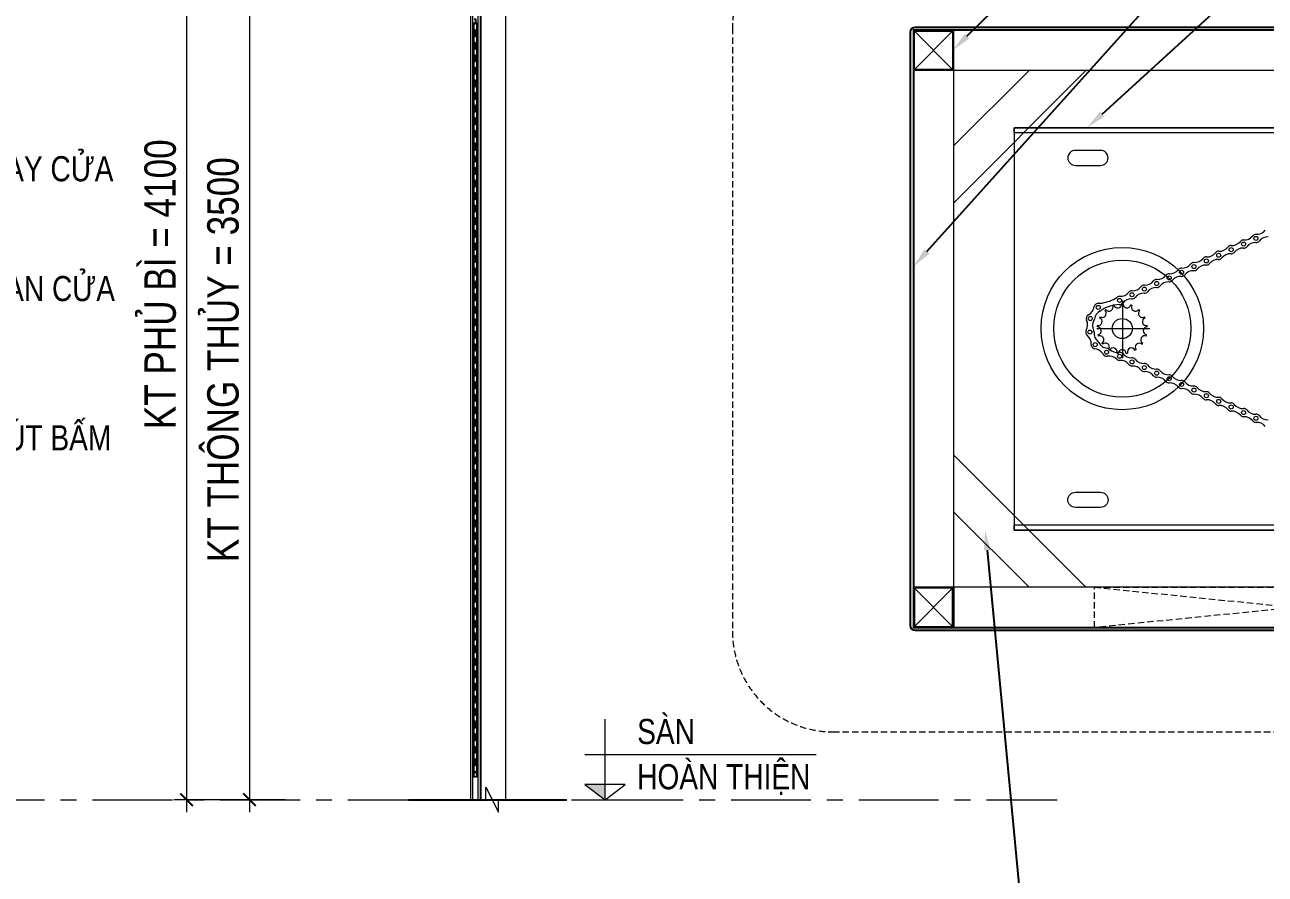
# Model space of a CAD drawing. Header units: millimetres. Extents: x -547695 to 905972, y -1055718 to 167349.
# Drawn here: x -522961 to -518026, y -1029149 to -1025770 of the extents above; entities that cross this region are included whole.
import ezdxf
from ezdxf import colors
from ezdxf.entities.mleader import LeaderData, LeaderLine
from ezdxf.enums import TextEntityAlignment as Align
from ezdxf.math import Vec2, Vec3
from ezdxf.xclip import XClip

# ---------------------------------------------------------------- set-up
doc = ezdxf.new("R2010")
doc.units = ezdxf.units.MM
doc.header["$XCLIPFRAME"] = 0
doc.linetypes.add('CENTER', pattern=[50.800000000000004, 31.75, -6.35, 6.35, -6.35])
doc.linetypes.add('HIDDEN', pattern=[9.524999999999999, 6.35, -3.175])
doc.layers.get('DEFPOINTS').update_dxf_attribs({"color": 1, "lineweight": 25})
for name, color, linetype, lineweight in [('A-DIMS', 8, 'Continuous', 9), ('A-DOOR', 142, 'Continuous', 9), ('A-EQPM', 127, 'Continuous', 9), ('A-FINE', 255, 'Continuous', 25), ('A-GRID', 250, 'CENTER', 15), ('A-HIDD', 45, 'HIDDEN', 9), ('A-LIFT', 3, 'Continuous', 9), ('A-LITE', 9, 'Continuous', 9), ('A-PATT', 252, 'Continuous', 9), ('A-SYMBOLS', 10, 'Continuous', 13)]:
    doc.layers.add(name, color=color, linetype=linetype, lineweight=lineweight)
doc.layers.add('View-Chi tiet cua$0$SD-ON_SIGN', color=2, linetype='Continuous')
doc.styles.add('VTK _ Arial_2.5 mm', font='arial.ttf', dxfattribs={"width": 0.8})
doc.styles.add('VTK_Arial', font='arial.ttf', dxfattribs={"width": 0.8})
doc.dimstyles.new('A-2.5-DIM50', dxfattribs={"dimscale": 50, "dimtxt": 2.5, "dimasz": 1, "dimexe": 1, "dimexo": 0, "dimgap": 0.5, "dimtad": 1, "dimdec": 0, "dimzin": 12, "dimdsep": 46, "dimtxsty": 'VTK_Arial', "dimblk": 'ARCHTICK', "dimcen": 0, "dimdle": 1, "dimclrd": 256, "dimclre": 256, "dimclrt": 7, "dimadec": 1, "dimazin": 3, "dimtfac": 1, "dimtdec": 0, "dimtmove": 0, "dimatfit": 2, "dimfxl": 20, "dimtolj": 1, "dimtzin": 0, "dimlwd": -1, "dimlwe": -1, "dimarcsym": 0})

# ---------------------------------------------------------------- blocks, each defined once
blk = doc.blocks.new('*U94')
for p, q in [((0, -4.5), (0, 3.5)), ((-2, 0), (21, 0)), ((-2, -4.5), (2, -4.5))]:
    blk.add_line(p, q)
blk.add_lwpolyline([(0, -4.5), (2, -3.000000000349246), (-2, -3.000000000349246)], close=True)
blk.add_solid([(-2, -3.000000000349246), (0, -3.000000000349246), (0, -4.5)])
at = {"color": 7, "style": 'VTK _ Arial_2.5 mm', "width": 0.8, "flags": 4}
blk.add_attdef('FINISHFLOORLEVEL', text='', height=2.5, dxfattribs=at).set_placement((3.2, 3.532401091405184), align=Align.TOP_LEFT)
blk.add_attdef('NAMEOFLEVEL', (3.2, -3.467598908594816), '', height=2.5, dxfattribs=at)
blk = doc.blocks.new('_ARCHTICK')
at = {"color": 0, "linetype": 'ByBlock', "const_width": 0.15}
blk.add_lwpolyline([(-0.5, -0.5), (0.5, 0.5)], dxfattribs=at)
blk = doc.blocks.new('*D611')
at = {"layer": 'A-DIMS', "ltscale": 5, "transparency": 16777216}
for p, q in [((-522067.0694463188, -1025302.423224817), (-522067.0694463188, -1028902.423224817)), ((-521924.8109210597, -1025352.423224817), (-522117.0694463188, -1025352.423224817)), ((-521924.8109210597, -1028852.423224817), (-522117.0694463188, -1028852.423224817))]:
    blk.add_line(p, q, dxfattribs=at)
at = {"layer": 'DEFPOINTS', "color": 0, "transparency": 16777216}
for p in [(-521924.8109210597, -1025352.423224817), (-522067.0694463188, -1028852.423224817), (-521924.8109210597, -1028852.423224817)]:
    blk.add_point(p, dxfattribs=at)
at = {"layer": 'A-DIMS', "transparency": 16777216, "xscale": 50, "yscale": 50, "zscale": 50}
for p, rotation in [((-522067.0694463188, -1025352.423224817), 90), ((-522067.0694463188, -1028852.423224817), 270)]:
    blk.add_blockref('_ARCHTICK', p, dxfattribs=dict(at, rotation=rotation))
at = {"layer": 'A-DIMS', "color": 7, "transparency": 16777216, "insert": (-522171.4521202615, -1027102.423224817), "char_height": 125, "attachment_point": 5, "rotation": 90, "style": 'VTK_Arial'}
blk.add_mtext('\\A1;KT THÔNG THỦY = 3500', dxfattribs=at)
blk = doc.blocks.new('*D612')
at = {"layer": 'A-DIMS', "ltscale": 5, "transparency": 16777216}
for p, q in [((-522317.069446319, -1024702.423224817), (-522317.069446319, -1028902.423224817)), ((-521924.8109210597, -1024752.423224817), (-522367.069446319, -1024752.423224817)), ((-521924.8109210597, -1028852.423224817), (-522367.069446319, -1028852.423224817))]:
    blk.add_line(p, q, dxfattribs=at)
at = {"layer": 'DEFPOINTS', "color": 0, "transparency": 16777216}
for p in [(-521924.8109210597, -1024752.423224817), (-522317.069446319, -1028852.423224817), (-521924.8109210597, -1028852.423224817)]:
    blk.add_point(p, dxfattribs=at)
at = {"layer": 'A-DIMS', "transparency": 16777216, "xscale": 50, "yscale": 50, "zscale": 50}
for p, rotation in [((-522317.069446319, -1024752.423224817), 90), ((-522317.069446319, -1028852.423224817), 270)]:
    blk.add_blockref('_ARCHTICK', p, dxfattribs=dict(at, rotation=rotation))
at = {"layer": 'A-DIMS', "color": 7, "transparency": 16777216, "insert": (-522421.4094872467, -1026802.423224817), "char_height": 125, "attachment_point": 5, "rotation": 90, "style": 'VTK_Arial'}
blk.add_mtext('\\A1;KT PHỦ BÌ = 4100', dxfattribs=at)
blk = doc.blocks.new('MTY')
for points in [[(626.1071932712512, -64799.93037380176, -0.0901959425349043), (626.1456150591766, -64800.14163172703), (626.1467598631934, -64804.13278988387, 0.3682778042644097), (626.1467598631934, -64806.34880060263), (626.1467598631862, -64808.47649392705, -0.1826067215185186), (625.7470428531451, -64809.53447348819, 0.0967180749457753), (624.8945393276517, -64810.99069720998, -0.1767578138416586), (624.5472340177221, -64811.40790259839), (623.1949742708894, -64811.40790259839, -0.2476408469749279), (621.807632971686, -64810.2717558969, -0.4603340490482592), (622.0400176441035, -64809.75480225496, 0.7322995290076074), (622.2032303215237, -64809.07401915909, 0.6382511604737909), (620.4058697645523, -64810.40997564558, 0.3266037505361958), (623.245804240687, -64812.70790259838), (625.7902184049453, -64812.70790259839, 0.3912937434360935), (626.089285533868, -64812.43154271961, -0.1989562368268772), (627.3414776476056, -64809.97656794147, 0.2195408062979236), (627.4467598631963, -64809.74834658538), (627.4467598631963, -64794.60790259839, -0.4615384615351348), (627.4467598631891, -64793.30790259838), (627.4467598631963, -64782.10790259839, -0.4615384615343976), (627.4467598631891, -64780.80790259839), (627.4467598631963, -64765.66745861139, 0.2195408252472806), (627.3414776476056, -64765.43923725531, -0.1989562368266279), (626.089285533868, -64762.98426247717, 0.3912937434562447), (625.7902184013947, -64762.70790259838), (620.438749493107, -64762.7079025984, -0.3888588300647586), (620.1398928924464, -64762.4340699873), (620.1387494931114, -64748.90912958212, -0.7269045655699303), (622.6777862553572, -64747.88052726294), (623.4840564310507, -64748.92011924211, 0.8940458063820435), (624.4698652679508, -64748.16548147608), (623.5814491147903, -64747.00498276186, 0.3573135430843929), (620.6763975903232, -64746.34596711876, -0.318289713590352), (620.3558588310698, -64746.29679431847), (619.4996104255843, -64744.69140564081, 0.3331182385107509), (619.1884637974799, -64744.5638147394), (618.5527947742885, -64744.91075900466, 0.4201998489327833), (618.4517280722648, -64745.23291686024), (619.2486600988632, -64746.86775877355, -0.2834878551126629), (619.2614829204977, -64747.27789937197, 0.1190392996939035), (618.8387494931085, -64748.3533820339), (618.8387494931085, -64761.90790259839, -0.4142135623705978), (618.0387494931128, -64762.70790259838), (614.7036365720633, -64762.70790259838, 0.3912937435333784), (614.4045694431406, -64762.98426247717, -0.1989562368266241), (613.152377329403, -64765.43923725531, 0.2195408062746759), (613.0470951138122, -64765.66745861139), (613.0470951138122, -64780.80790259839, -0.4615384615368549), (613.0470951138195, -64782.10790259839), (613.0470951138122, -64793.30790259838, -0.4615384615358723), (613.0470951138122, -64794.60790259839), (613.0470951138122, -64809.74834658538, 0.2195408064792867), (613.152377329403, -64809.97656794147, -0.1989421143207563), (614.4045540228108, -64812.43134770709, 0.3903656177748655), (614.7030850124938, -64812.7079025984), (616.4773930606461, -64812.70790259839, 0.1721191349645969), (616.6262017788322, -64812.63879157039), (617.3484587584098, -64811.94751137438, 0.1710242825684338), (617.3996197985398, -64811.82599606343), (617.3996197985398, -64811.20808604557, 0.9085134895553252), (616.3736986311269, -64811.07145945575, -0.4688037839594614), (615.6026192744321, -64811.22767529973, 0.0843325760842743), (614.4358028634742, -64809.2588258469, -0.1999394141563992), (614.3470951138079, -64809.04585734732), (614.3470951138079, -64806.34880060263, 0.3682778042997016), (614.3470951138152, -64804.13278988387), (614.3459503097984, -64800.92504760678, -0.1321170822224974), (614.4268839044089, -64800.62409899523), (617.9918214663485, -64794.64788705698, -0.2892865659750572), (619.2246459723829, -64794.03774318375, -0.243865862421419), (626.1071932712512, -64799.93037380176)], [(614.3470951138152, -64797.44494054156), (614.3470951138079, -64766.05714566928, -0.1960672346924947), (614.4326523016425, -64765.84734986454, 0.1425175843869532), (615.5508659361803, -64763.80790259838), (617.4686519738607, -64763.80790259838, -0.5547043714077591), (617.7224385017471, -64764.30544257113, 0.3237261923817368), (618.1677375665313, -64767.66840365043, 0.9168699549914936), (618.9469049609907, -64766.88962803159, -2.28298195393724), (621.5472852666353, -64766.88962803159, 0.9252666478086709), (622.332718265221, -64767.66179660425, 0.3233604123996139), (622.7725822649663, -64764.3207226294, -0.6022671132709227), (623.0229897612226, -64763.80790259838), (624.9433242914383, -64763.80790259838, 0.1425175843888096), (626.0615379259762, -64765.84734986456, -0.1960672390808189), (626.1470951138108, -64766.05714566928), (626.145950309794, -64796.76634657343, -0.7343859548376994), (625.5996887982255, -64796.93768036532, 0.120007348093079), (621.9957470951122, -64793.74098354227, -0.6411707481940159), (621.9980671335943, -64793.36887527551, 0.4550014810630027), (622.2647960472677, -64789.04401083509, 0.8421011264604586), (621.5461404626258, -64789.88670467928, -2.282981953927062), (618.9457601569738, -64789.88670467927, 0.8805951328801349), (618.1936007090117, -64789.07993384385, 0.3259780672970146), (617.7057421897844, -64792.43174153159, -0.3401763692265858), (617.554830936715, -64793.29387349792, 0.0204749055173679), (617.0129327452742, -64793.99716298408), (614.9043336570758, -64797.57119741746, -0.7295689973421414), (614.3470951138152, -64797.44494054156)]]:
    blk.add_lwpolyline(points, format="xyb")
blk = doc.blocks.new('A$C7db9ddd7')
at = {"layer": 'A-DOOR'}
blk.add_lwpolyline([(10.16960090177599, 4781.948578646407), (10.18734733294696, 1000.007547617541), (-10.15186870587058, 1000.007547617541), (-10.16961513704155, 4731.523598558037), (-40.11130088474602, 4781.948578646407), (-49.58747007802594, 4781.948578646407), (-20.04442528111394, 4731.523598558037), (-20.02667884994298, 1000.007547617541), (20.01773931353819, 1000.007547617541), (19.99999288236722, 4781.948578646407), (-20.04442528111394, 4781.948578646407), (-20.02667884994298, 1000.007547617541)], dxfattribs=at)
at = {"layer": 'A-EQPM', "linetype": 'Continuous', "xscale": -1}
for p in [(620.2471640332369, 68852.1695211234), (620.2471640299773, 68802.1695211234), (620.2471640295116, 68752.1695211234), (620.2471640295116, 68702.16952112329), (620.2471640295116, 68652.16952112317), (620.2471640309086, 68602.16952112317), (620.2471640303265, 68552.16952112317), (620.2471640303265, 68502.16952112305), (620.2471640318399, 68452.16952112305), (620.2471640316071, 68402.16952112305), (620.2471640312579, 68350.16952112305), (620.2471640278818, 68304.16952112282), (620.2471640274161, 68254.16952112282), (620.2471640274161, 68204.1695211227), (620.2471640274161, 68154.16952112259), (620.2471640288131, 68104.16952112259), (620.247164028231, 68054.16952112259), (620.247164028231, 68004.16952112247), (620.2471640297445, 67954.16952112247), (620.2471640295116, 67904.16952112247), (620.2471640291624, 67852.16952112247), (620.2471640285803, 67802.16952112247), (620.2471640285803, 67752.16952112236), (620.2471640299773, 67702.16952112236), (620.2471640293952, 67652.16952112236), (620.2471640293952, 67602.16952112224), (620.2471640309086, 67552.16952112224), (620.2471640302101, 67502.16952112224), (620.2471640302101, 67452.16952112212), (620.2471640317235, 67402.16952112212), (620.2471640311414, 67352.16952112212), (620.2471640311414, 67302.169521122), (620.2471640311414, 67252.16952112189), (620.2471640325384, 67202.16952112189), (620.2471640320728, 67152.16952112189), (620.2471640320728, 67102.16952112177), (620.2471640334697, 67052.16952112177), (620.2471640327713, 67002.16952112177), (620.2471640327713, 66952.16952112166), (620.2471640327713, 66902.16952112154), (620.2471640344011, 66852.16952112154), (620.2471640337026, 66802.16952112154), (620.2471640337026, 66752.16952112142), (620.2471640350996, 66702.16952112142), (620.2471640346339, 66652.16952112142), (620.2471640344011, 66602.16952112142), (620.2471640342847, 66552.16952112142), (620.2471640340518, 66502.16952112142), (620.247164033819, 66452.16952112131), (620.2471640335862, 66402.16952112131), (620.2471640333533, 66352.16952112131), (620.2471640331205, 66302.16952112131), (620.2471640328877, 66252.16952112131), (620.2471640326548, 66202.16952112131), (620.247164032422, 66152.16952112131), (620.2483088362496, 66102.17364780419), (620.2494536400773, 66052.17777448706), (620.2505984439049, 66002.18190116994), (620.252888051793, 65952.1901545357), (620.2540328556206, 65902.19428121857)]:
    blk.add_blockref('MTY', p, dxfattribs=at)
blk = doc.blocks.new('CC 4200 - MC')
at = {"layer": 'A-DOOR', "linetype": 'Continuous', "ltscale": 10}
for points in [[(-599.9999929188052, 700.0113230790594), (-5, 700.0113230791176), (-5, 695.0113230790594), (-599.9999929188052, 695.0113230790012)], [(-599.9999929188634, 305.0113230790594), (-5.000000000058208, 305.0113230791176), (-5.000000000058208, 300.0113230790594), (-599.9999929188634, 300.0113230790012)]]:
    blk.add_lwpolyline(points, close=True, dxfattribs=at)
blk.add_lwpolyline([(-599.9999929189216, 300.0113230790594), (0, 300.0113230790594), (1.164153218269348e-10, 700.0113230790594), (-599.9999929188052, 700.0113230790594), (-599.9999929189216, 300.0113230792922)], dxfattribs=at)
at = {"layer": 'A-DOOR'}
for points in [[(-513.9971111919731, 662.5113230791758, 1), (-513.9971111919731, 677.5113230791758), (-538.9971111919731, 677.5113230791758, 1), (-538.9971111919731, 662.5113230791758)], [(-513.9971111919731, 337.5113230792922, -1), (-513.9971111919731, 322.5113230792922), (-538.9971111919731, 322.5113230792922, -1), (-538.9971111919731, 337.5113230792922)]]:
    blk.add_lwpolyline(points, format="xyb", close=True, dxfattribs=at)
at = {"layer": 'A-EQPM', "linetype": 'Continuous'}
for p, q in [((-492.2022344195284, 528.3553123362362), (-492.2022344195284, 470.988226930087)), ((-465.0695671857102, 500.1441964037367), (-517.5493211199064, 500.1441964037367))]:
    blk.add_line(p, q, dxfattribs=at)
for centre, radius in [((-492.3140166332014, 500.329250084993), 80.70323046148405), ((-384.0313059110194, 578.7601556355366), 1.999999999999996), ((-371.6983754429966, 584.3666008171276), 1.999999999999996), ((-359.3654449750902, 589.9730459987768), 1.999999999999996), ((-492.3140166329686, 500.3292500832467), 68.16069610507111), ((-408.6971668470651, 567.5472652722965), 1.999999999999996), ((-396.3642363790423, 573.1537104539457), 1.999999999999996), ((-433.3630277828779, 556.3343749091146), 1.999999999999996), ((-421.0300973149715, 561.9408200907055), 1.999999999999996), ((-458.0288887189236, 545.1214845458744), 1.999999999999996), ((-445.6959582509007, 550.7279297274654), 1.999999999999996), ((-482.6947496591602, 533.9085941950325), 1.999999999999996), ((-470.3618191912537, 539.5150393766235), 1.999999999999996), ((-516.2172518060543, 521.3441526672104), 1.999999999999996), ((-495.027680127183, 528.3021490134415), 1.999999999999996), ((-524.1086878341157, 510.332402643864), 1.999999999999996), ((-492.3140166332014, 500.329250084993), 10), ((-524.5143466599984, 496.7910274599562), 1.999999999999996), ((-519.2499324830715, 484.3082655592007), 1.999999999999996), ((-507.9575641273987, 476.8238939728471), 1.999999999999996), ((-495.0276801260188, 472.7801950111752), 1.999999999999996), ((-482.6947496549692, 467.173749844078), 1.999999999999996), ((-470.3618191869464, 461.567304662487), 1.999999999999996), ((-458.0288887189236, 455.9608594808378), 1.999999999999996), ((-445.6959582509007, 450.3544142991886), 1.999999999999996), ((-433.3630277831107, 444.7479691175977), 1.999999999999996), ((-421.0300973150879, 439.1415239359485), 1.999999999999996), ((-408.6971668470651, 433.5350787542993), 1.999999999999996), ((-396.3642363790423, 427.9286335727083), 1.999999999999996), ((-384.0313059111359, 422.3221883910592), 1.999999999999996), ((-371.6983754432295, 416.7157432094682), 1.999999999999996), ((-359.3654449752066, 411.109298027819), 1.999999999999996)]:
    blk.add_circle(centre, radius, dxfattribs=at)
for centre, radius, start, end in [((-370.9734478893224, 599.1327726939344), 10.70644548910543, 266.3524640936643, 322.2097206344452), ((-359.3654397374485, 589.973045488412), 4.081650000003929, 89.3852324521072, 140.4479890408239), ((-358.6405174215324, 604.7392178754089), 10.70644548911052, 266.3524640936643, 322.2097206344452), ((-395.6393088249024, 587.9198823309853), 10.70644548910323, 266.3524640936643, 322.2097206344452), ((-384.0313006730285, 578.7601551254629), 4.081649999996008, 89.3852324521072, 140.4479890408239), ((-383.3063783571124, 593.5263275124598), 10.70644548910738, 266.3524640936643, 322.2097206344452), ((-372.4287452148274, 569.5979491521139), 10.70644548910668, 86.68256039253708, 142.5398169341527), ((-371.6983702052385, 584.3666003069375), 4.081650000005146, 89.3852324521072, 140.4479890408239), ((-371.698373447638, 584.3665988132707), 4.081649999998415, 268.4442919845879, 319.5070485793765), ((-360.0958147470374, 575.2043943337048), 10.70644548911053, 86.68256039253708, 142.5398169341527), ((-359.365442979848, 589.9730439949199), 4.08165000000628, 268.4442919845879, 319.5070485793765), ((-347.7628842792474, 580.8108395152376), 10.70644548911407, 86.68256039253708, 142.5398169341527), ((-420.3051697604824, 576.7069919680944), 10.70644548910776, 266.3524640936643, 322.2097206344452), ((-408.6971616086084, 567.547264762572), 4.081650000003918, 89.3852324521072, 140.4479890408239), ((-407.9722392926924, 582.3134371495689), 10.70644548911007, 266.3524640936643, 322.2097206344452), ((-397.0946061504073, 558.3850587890483), 10.70644548910701, 86.68256039253708, 142.5398169341527), ((-396.3642311408184, 573.1537099440466), 4.081649999995984, 89.3852324521072, 140.4479890408239), ((-396.3642343829852, 573.1537084502052), 4.081650000000492, 268.4442919845879, 319.5070485793765), ((-384.7616756826174, 563.9915039705811), 10.70644548910917, 86.68256039253708, 142.5398169341527), ((-384.031303915428, 578.7601536317379), 4.081650000005902, 268.4442919845879, 319.5070485793765), ((-444.9710306960624, 565.4941016052035), 10.70644548910563, 266.3524640936643, 322.2097206344452), ((-433.3630225441884, 556.3343743996811), 4.08164999999544, 89.3852324521072, 140.4479890408239), ((-432.6381002282724, 571.1005467866198), 10.70644548910738, 266.3524640936643, 322.2097206344452), ((-421.7604670859873, 547.1721684258664), 10.70644548911144, 86.68256039253708, 142.5398169341527), ((-421.0300920763984, 561.9408195811557), 4.081649999999406, 89.3852324521072, 140.4479890408239), ((-421.0300953185651, 561.9408180870814), 4.081649999998848, 268.4442919845879, 319.5070485793765), ((-409.4275366179645, 552.7786136075156), 10.70644548910734, 86.68256039253708, 142.5398169341527), ((-408.697164851008, 567.5472632686724), 4.081650000001968, 268.4442919845879, 319.5070485793765), ((-470.3618139475584, 539.5150388553157), 4.081650000004136, 89.3852324521072, 140.4479889387582), ((-469.6368916315259, 554.2812112423126), 10.70644548910543, 266.3524640936643, 322.2097206344452), ((-458.0288834797684, 545.1214840367902), 4.081650000003929, 89.3852324521072, 140.4479890408239), ((-457.3039611638524, 559.8876564237289), 10.70644548910892, 266.3524640936643, 322.2097206344452), ((-446.4263280215673, 535.9592780628009), 10.70644548910406, 86.68256039253708, 142.5398169341527), ((-445.6959530119784, 550.7279292182066), 4.081649999998257, 89.3852324521072, 140.4479890408239), ((-445.6959562541451, 550.7279277240159), 4.081650000002084, 268.4442919845879, 319.5070485793765), ((-434.0933975536609, 541.5657232443336), 10.70644548910963, 86.68256039253708, 142.5398169341527), ((-433.3630257863551, 556.3343729055487), 4.081650000001004, 268.4442919845879, 319.5070485793765), ((-517.6309862725902, 561.3157370166155), 35.98185470248215, 278.4976056955891, 303.3936438089164), ((-495.0308696033899, 528.3006965207751), 4.081650000020461, 114.4217199765742, 133.2394799860921), ((-495.0276744810399, 528.3021490106476), 4.081650000020584, 89.3852324521072, 114.4709881442627), ((-494.3027521651238, 543.0683213976445), 10.70644548910725, 266.3524640936643, 322.2097206438036), ((-482.6947440127842, 533.9085941925296), 4.081649999997885, 89.3852324521072, 140.4479890408239), ((-482.6947483748663, 533.908592220745), 4.081649999998895, 268.4442919845879, 319.5070485793765), ((-481.9698216968682, 548.6747665795265), 10.70644548910562, 266.3524640936643, 322.2097171589108), ((-471.0921896742657, 524.746387741121), 10.70644548911035, 86.68255657089207, 142.5398169341527), ((-470.3618171897251, 539.5150373608922), 4.081649999996239, 268.4442919245791, 319.5070485793765), ((-458.7592584891245, 530.3528328812681), 10.70644548910722, 86.68256039253708, 142.5398169341527), ((-458.0288867219351, 545.1214825424249), 4.081650000007821, 268.4442919845879, 319.5070485793765), ((-530.8437273344025, 523.4962020277744), 10.70644548910777, 296.6095950992546, 352.4668629840456), ((-516.217242827639, 521.3441540962667), 4.081650000001005, 82.17672098764622, 169.4340946190049), ((-517.6309862725902, 561.3157370170811), 35.9818547029464, 273.1374341304919, 278.4976056955891), ((-516.2172515909187, 521.3441491950653), 4.081649999937667, 299.3122784949677, 314.180417609332), ((-493.6611942367163, 488.3146400402766), 35.98185914033336, 121.2246648763566, 123.2173777111679), ((-493.6611942353193, 488.3146400381811), 35.98185914280417, 92.96116095558577, 121.2246648763566), ((-512.2644473174587, 515.3951159930439), 3.99999999999972, 269.2899536792156, 48.35261073814871), ((-492.3140166345984, 500.32925008249), 25.00000000142118, 130.9418373562915, 133.7640450041002), ((-505.4748207079247, 521.5846784764435), 3.999999999999632, 216.3532716209861, 26.10292266065343), ((-492.3140166357625, 500.3292500827811), 25.00000000041062, 109.7653667637019, 112.5875744122504), ((-505.4748207086232, 521.5846784760361), 4.000000000850971, 26.10292266065343, 27.17614014481756), ((-496.907754580956, 524.9035775754019), 4.000000000063433, 195.1768010216943, 198.9711226533255), ((-496.907754580956, 524.9035775754019), 4.000000000000753, 198.9711226533255, 358.7179330816976), ((-495.0308739647735, 528.3006945492816), 4.081649999995903, 263.1176638545031, 319.9977912145803), ((-492.3140166355297, 500.3292500834796), 24.9999999998161, 89.81370871674521, 91.41110381726843), ((-496.907754580956, 524.9035775754019), 4.000000000001823, 358.7179330816976, 5.999669563775091), ((-492.3140166355297, 500.329250085575), 24.99999999773497, 88.58889618273159, 89.81370871674521), ((-483.4251201418228, 519.13994255953), 10.70644548910821, 86.68256039253708, 142.3695210195041), ((-487.7202786901034, 524.9035775754019), 3.999999999999816, 174.0003304362249, 344.8231989783057), ((-492.314016636461, 500.3292500809184), 25.00000000251789, 67.41242558774961, 70.23463323629814), ((-479.1532125629019, 521.5846784762689), 3.999999999999106, 152.8238598551825, 323.6467283883397), ((-472.3635859530186, 515.3951159926364), 3.999999999999729, 131.6473892618513, 302.4702577935722), ((-492.3140166334342, 500.3292500848765), 24.99999999758504, 46.23595499589983, 49.05816264370847), ((-524.1086807481479, 510.3324030815857), 4.081650000000454, 118.3713377279961, 203.3450123539384), ((-537.4479224265087, 503.958237193292), 10.70644548910482, 330.5205177282186, 26.37778072322265), ((-511.174925143132, 503.1711755504948), 10.70644548910594, 150.1904278816409, 206.0476772288899), ((-524.108687276952, 510.3324014503742), 4.081649999958596, 333.2231962310343, 350.3750348820937), ((-509.478716165293, 508.185216881102), 10.70644548910484, 116.2795101381152, 172.1367542861404), ((-516.3596577148419, 507.1708248351351), 4.000000000000274, 258.7062127903759, 69.52908132460784), ((-492.314016634482, 500.3292500828975), 25.00000000112325, 152.1183079426229, 154.9405155821979), ((-512.2644473174587, 515.3951159930439), 4.000000000000289, 237.5297422064278, 269.2899536792156), ((-468.2683755556354, 507.1708248349023), 4.000000000000197, 110.4709186753922, 281.2937872096241), ((-492.3140166345984, 500.3292500834796), 24.99999999949553, 25.05948441780206, 27.8816920573771), ((-524.5143401306123, 496.7910268277046), 4.081649999999097, 152.2822557753863, 227.9277502401359), ((-533.9928361589555, 485.4453901171801), 10.7064454891086, 355.1032543835261, 50.96051859726558), ((-524.5143466601148, 496.791027459898), 4.081650000012189, 357.8059341081827, 24.28595271387089), ((-509.7737625741865, 495.6594179280801), 10.70644548911159, 174.7731657604587, 230.6304141822807), ((-492.3140166338999, 500.3292500831303), 25.00000000151081, 173.2947785284327, 176.116986177989), ((-517.2073710357072, 498.0225410968415), 3.99999999999993, 279.8826833025757, 90.7055520134963), ((-492.314016634482, 500.3292500822572), 24.99999999953955, 194.4712491182966, 197.2934567606624), ((-467.4206622275524, 498.0225410965504), 4.000000000000167, 89.2944480865477, 260.1173166162811), ((-492.3140166338999, 500.3292500828975), 24.99999999892017, 342.7065432393376, 345.5287508817033), ((-492.3140166329686, 500.3292500832467), 24.99999999806419, 3.883013822010966, 6.705221471567261), ((-519.2499260515906, 484.3082635004539), 4.081650000000788, 176.8649936557043, 261.5252317467549), ((-519.2499336397741, 484.3082665308611), 4.08164999999782, 31.40341560011779, 48.86869055714327), ((-514.6930989179527, 489.1857911879197), 4.000000000000078, 53.50372163365083, 111.8820224962157), ((-506.3456477809232, 491.522472363722), 10.70644548911594, 208.3706472572299, 236.1199769473186), ((-514.6930989180692, 489.1857911879779), 4.000000000032016, 301.0591539697459, 306.4962783663492), ((-492.3140166348312, 500.3292500815005), 24.99999999886772, 215.6477197135741, 216.869897643176), ((-514.6930989179527, 489.1857911879197), 4.000000000000209, 306.4962783663492, 53.50372163365083), ((-492.3140166345984, 500.3292500816751), 24.99999999922223, 216.869897643176, 218.4699273478541), ((-506.3456477809232, 491.522472363722), 10.70644548910772, 236.1199769473186, 264.2279150882979), ((-509.1564077250659, 481.8540271517122), 4.00000000000016, 334.3237660497384, 133.058493089565), ((-475.471625543898, 481.8540271524107), 4.000000000000496, 46.94150691043504, 217.7643754443068), ((-469.9349343511276, 489.1857911887346), 3.999999999999551, 68.11797750378432, 238.9408460302541), ((-492.3140166341327, 500.32925008249), 24.99999999903165, 321.5300726448488, 324.3522802864259), ((-520.8668331964873, 469.6129931521136), 10.70644548911306, 36.97981855826881, 84.55800009983354), ((-520.8668331964873, 469.6129931520554), 10.70644548926641, 28.70075263692259, 36.97981855826881), ((-507.9575584983686, 476.8238934367546), 4.081650000000383, 210.4624754638119, 277.6943281199924), ((-507.9575631502084, 476.8238947437494), 4.08164999999703, 47.57251199625394, 82.46617233018124), ((-505.4182696389034, 462.259643664991), 10.70644548911133, 44.86984387743731, 100.7270964862382), ((-509.1564077250659, 481.8540271517122), 3.99999999999124, 322.2356245556932, 334.3237660497384), ((-492.314016635064, 500.3292500813841), 24.99999999859273, 236.8241902912163, 239.6463979327243), ((-497.5726812446956, 487.3462322755367), 10.70644548910941, 224.5397436331016, 280.3970045110547), ((-501.3450582888909, 477.0174443474389), 4.00000000000607, 145.2606350781753, 154.2349636779599), ((-501.3450582890073, 477.0174443474389), 4.000000000000649, 354.6120051850757, 145.2606350781753), ((-495.0276750359917, 472.7801949675195), 4.081649999999041, 226.6315716419727, 270.6147675545625), ((-501.3450582890073, 477.0174443474389), 4.00000000000396, 343.4120951526349, 354.6120051850757), ((-492.3140166352969, 500.3292500811513), 24.99999999838092, 258.0006608778352, 260.8228685230952), ((-492.314016635064, 475.3292500827229), 3.999999999999532, 159.2248842707216, 175.411434259939), ((-492.314016635064, 475.3292500827229), 3.999999999999849, 4.58856574006104, 159.2248842707216), ((-495.0276783610461, 472.7801958943601), 4.081649999996142, 40.49295142062344, 98.63526865381932), ((-483.4251196604455, 481.9424003739841), 10.70644548910801, 217.4601830658473, 273.3174396074629), ((-492.314016635064, 500.3292500830139), 25.00000000025041, 279.1771314769048, 281.9993391221648), ((-483.2829749810044, 477.0174443474389), 4.000000000000061, 25.76503632204017, 196.5879048473651), ((-482.6947478933726, 467.1737507127691), 4.081649999998729, 40.49295142062344, 91.55570801541201), ((-492.3140166352969, 500.3292500831885), 25.0000000003613, 300.3536020672757, 303.1758097115751), ((-471.0921891927719, 476.3359551923932), 10.70644548910642, 217.4601830658473, 273.3174396074629), ((-494.3027527199592, 458.0140225805226), 10.70644548910728, 37.79027936555481, 93.64753590633575), ((-482.6947445680853, 467.1737497860449), 4.081649999998184, 219.5520109591761, 270.6147675545625), ((-481.9698222521693, 452.407577399048), 10.70644548910835, 37.79027936555481, 93.64753590633575), ((-470.3618141002953, 461.5673046045704), 4.081650000001748, 219.5520109591761, 270.6147675545625), ((-470.361817425699, 461.5673055311781), 4.081650000002091, 40.49295142062344, 91.55570801541201), ((-469.6368917843793, 446.8011322175735), 10.70644548911281, 37.79027936555481, 93.64753590633575), ((-458.7592587252147, 470.7295100108022), 10.70644548910826, 217.4601830658473, 273.3174396074629), ((-458.0288869580254, 455.9608603495872), 4.081650000003796, 40.49295142062344, 91.55570801541201), ((-446.4263282574248, 465.1230648292112), 10.70644548910826, 217.4601830658473, 273.3174396074629), ((-458.0288836325053, 455.9608594230376), 4.081650000000948, 219.5520109591761, 270.6147675545625), ((-457.3039613165893, 441.1946870360989), 10.70644548910898, 37.79027936555481, 93.64753590633575), ((-445.6959531647153, 450.3544142416213), 4.081650000005673, 219.5520109591761, 270.6147675545625), ((-445.6959564902354, 450.3544151680544), 4.081649999994765, 40.49295142062344, 91.55570801541201), ((-444.9710308487993, 435.5882418546244), 10.70644548911285, 37.79027936555481, 93.64753590633575), ((-434.0933977896348, 459.5166196476785), 10.70644548910985, 217.4601830658473, 273.3174396074629), ((-433.3630260224454, 444.7479699865216), 4.081650000000371, 40.49295142062344, 91.55570801541201), ((-421.7604673218448, 453.9101744661457), 10.70644548910652, 217.4601830658473, 273.3174396074629), ((-433.3630226969253, 444.7479690601467), 4.081649999997099, 219.5520109591761, 270.6147675545625), ((-432.6381003810093, 429.9817966731498), 10.70644548910789, 37.79027936555481, 93.64753590633575), ((-421.0300922291353, 439.141523878614), 4.081649999999576, 219.5520109591761, 270.6147675545625), ((-421.0300955546554, 439.1415248049889), 4.081650000005468, 40.49295142062344, 91.55570801541201), ((-420.3051699132193, 424.3753514916752), 10.70644548910898, 37.79027936555481, 93.64753590633575), ((-409.4275368540548, 448.3037292845547), 10.70644548910826, 217.4601830658473, 273.3174396074629), ((-408.6971650868654, 433.5350796233397), 4.081649999997039, 40.49295142062344, 91.55570801541201), ((-397.0946063862648, 442.6972841029637), 10.70644548910677, 217.4601830658473, 273.3174396074629), ((-396.3642346190754, 427.9286344418069), 4.081650000000371, 40.49295142062344, 91.55570801541201), ((-408.6971617614618, 433.5350786971976), 4.081649999998262, 219.5520109591761, 270.6147675545625), ((-407.9722394455457, 418.7689063102007), 10.70644548911008, 37.79027936555481, 93.64753590633575), ((-396.3642312936718, 427.928633515723), 4.081650000004148, 219.5520109591761, 270.6147675545625), ((-395.6393089777557, 413.1624611287261), 10.70644548910835, 37.79027936555481, 93.64753590633575), ((-384.7616759184748, 437.090838921431), 10.70644548910527, 217.4601830658473, 273.3174396074629), ((-384.0313008259982, 422.3221883343067), 4.081650000002186, 219.5520109591761, 270.6147675545625), ((-384.0313041512854, 422.322189260216), 4.081650000000371, 40.49295142062344, 91.55570801541201), ((-372.4287454508012, 431.48439373984), 10.70644548910847, 217.4601830658473, 273.3174396074629), ((-371.6983736834954, 416.7157440786832), 4.08164999999647, 40.49295142062344, 91.55570801541201), ((-383.3063785100821, 407.5560159473098), 10.70644548910785, 37.79027936555481, 93.64753590633575), ((-371.6983703582082, 416.7157431528321), 4.081649999995137, 219.5520109591761, 270.6147675545625), ((-370.9734480422921, 401.9495707658352), 10.70644548910895, 37.79027936555481, 93.64753590633575), ((-360.0958149828948, 425.877948558249), 10.70644548910826, 217.4601830658473, 273.3174396074629), ((-359.3654398904182, 411.1092979713576), 4.081649999998262, 219.5520109591761, 270.6147675545625), ((-359.3654432157055, 411.109298897034), 4.08165000000097, 40.49295142062344, 91.55570801541201), ((-347.7628845153376, 420.2715033766581), 10.70644548910185, 217.4601830658473, 273.3174396074629), ((-358.6405175745022, 396.3431255843607), 10.70644548911008, 37.79027936555481, 93.64753590633575)]:
    blk.add_arc(centre, radius, start, end, dxfattribs=at)
at = {"layer": 'A-FINE'}
blk.add_lwpolyline([(-9.931663774710614, 797.0170425040415), (-700, 797.0070735337795), (-700, 203.0099117402569), (-63.0000114570139, 202.9999525759486), (-63.0000114570139, 243.0177084153984), (-60.0000114570139, 243.0177084153984), (-60.0000114570139, 203, -0.4142181924449849), (-63.00005888112355, 200.0000000003492), (-698.0000479085138, 200.0098799728439, -0.4142135623730951), (-703, 205.0098799724947), (-703, 795.0071025518118, -0.4142135623730951), (-698.0000479085138, 800.0071025514626), (-9.931707109964918, 800.0038213327061)], format="xyb", close=True, dxfattribs=at)
at = {"layer": 'A-HIDD'}
for points in [[(-520.0003619304043, 243.0104334102361), (-120.0000114570139, 203.0158859228832)], [(-120.0000114570139, 243.0105002126656), (-520.0000114570139, 203.0150222392986)]]:
    blk.add_lwpolyline(points, dxfattribs=at)
blk.add_lwpolyline([(-520.0000114570139, 243.0105002126656), (-120.0000114570139, 243.0105002126656), (-120.0000114570139, 203.0150222392986), (-520.0000114570139, 203.0150222392986)], close=True, dxfattribs=at)
at = {"layer": 'A-LIFT'}
for points in [[(-700.0170526582515, 797.000528477889), (-660.0170526582515, 797.000528477889), (-660.0170526582515, 757.000528477889), (-700.0170526582515, 757.000528477889)], [(-699.0170526582515, 796.000528477889), (-661.0170526582515, 796.000528477889), (-661.0170526582515, 758.000528477889), (-699.0170526582515, 758.000528477889)], [(-700.0170526582515, 203.0164540464175), (-660.0170526582515, 203.0164540464175), (-660.0170526582515, 243.0164540464175), (-700.0170526582515, 243.0164540464175)], [(-699.0170526582515, 204.0164540464175), (-661.0170526582515, 204.0164540464175), (-661.0170526582515, 242.0164540464175), (-699.0170526582515, 242.0164540464175)]]:
    blk.add_lwpolyline(points, close=True, dxfattribs=at)
at = {"layer": 'A-LITE', "ltscale": 5}
for points in [[(-660.0170526582515, 682.0088606218924), (-585.0000114570139, 757.0088606218924)], [(-660.0000114570139, 625.4637802716461), (-528.4189627981395, 757.014938400418)], [(-660.0000114570139, 374.5615343966638), (-528.4189627981395, 243.0103762678918)], [(-660.0170526582515, 318.0164540464175), (-585.0000114570139, 243.0164540464175)]]:
    blk.add_lwpolyline(points, dxfattribs=at)
at = {"layer": 'A-PATT', "ltscale": 0.1}
for p, q in [((-699.0170526582515, 758.000528477889), (-661.0170526582515, 796.000528477889)), ((-661.0170526582515, 758.000528477889), (-699.0170526582515, 796.000528477889)), ((-699.0170526582515, 242.0164540464175), (-661.0170526582515, 204.0164540464175)), ((-661.0170526582515, 242.0164540464175), (-699.0170526582515, 204.0164540464175))]:
    blk.add_line(p, q, dxfattribs=at)
at = {"layer": 'A-PATT'}
for points in [[(-660.0000114570139, 757.0088606218924), (-660.0000114570139, 797.0088606218924), (-40.02183439239161, 797.0147068607039), (-40.02183439239161, 757.0147068607039)], [(-660.0000114570139, 757.0088606218924), (-700.0000006235205, 757.0088606218924), (-700.0000006235205, 243.0164540464175), (-660.0000114570139, 243.0164540464175)], [(-660.0000114570139, 243.0081219024141), (-660.0000114570139, 203.0081219024141), (-103.0000114570139, 203.0177084153984), (-103.0000114570139, 243.0177084153984)]]:
    blk.add_lwpolyline(points, close=True, dxfattribs=at)
blk = doc.blocks.new('123232323')
at = {"layer": 'A-HIDD'}
blk.add_lwpolyline([(-1079.977686491271, -46.51363058655988), (-217.7566723538912, -46.51363058655988, 0.414213562373095), (-117.7566723538912, 53.48636941344012), (-117.7566723538912, 653.4863694134401, 0.414213562373095), (-217.7566723538912, 753.4863694134401), (-1079.977686491271, 753.4863694134401, 0.414213562373095), (-1179.977686491271, 653.4863694134401), (-1179.977686491271, 53.48636941344012, 0.414213562373095)], format="xyb", close=True, dxfattribs=at)
at = {"layer": 'A-FINE'}
ref = blk.add_blockref('CC 4200 - MC', (-299.9776866176107, -145.7828735134099), dxfattribs=at)
XClip(ref).set_block_clipping_path([(-764.6617757507595, 99.26924292686084), (63.57761646467179, 836.459357379648)])
at = {"layer": 'A-SYMBOLS'}
ml = blk.add_multileader_mtext('Standard', dxfattribs=at)
ml.set_content('{\\C256;}THÉP HỘP 40X40X1.2MM MẠ KẼM,\\PSƠN CHỐNG RỈ MỐI HÀN', color=7, style='VTK_Arial')
ml.set_leader_properties()
ml.build(insert=Vec2(0, 0))
ml.multileader.update_dxf_attribs({"text_top_attachment_type": 0, "text_bottom_attachment_type": 0, "arrow_head_size": 20, "scale": 10})
ctx = ml.context
ctx.base_point, ctx.scale, ctx.char_height, ctx.arrow_head_size, ctx.landing_gap_size, ctx.plane_origin = Vec3(-33.56324808396101, 1047.476449250767), 10, 25, 20, 20, Vec3(-1837.098905276362, 323.0239752231864)
notes = []
notes.append((ctx, [(0, (1, 1, 0), (-538.2337533696264, 1047.476449250767), (1, 0), 504.6705052856653, [(0, [(-960.9947392758622, 631.2176549644792)], 256, [])])]))
ctx.mtext.insert, ctx.mtext.flow_direction = Vec3(-13.56324808396101, 1060.189614325802), 5
ml = blk.add_multileader_mtext('Standard', dxfattribs=at)
ml.set_content('{\\C256;TẤM THÉP DÀY 1.0MM}', color=7, style='VTK_Arial')
ml.set_leader_properties()
ml.build(insert=Vec2(0, 0))
ml.multileader.update_dxf_attribs({"text_top_attachment_type": 0, "text_bottom_attachment_type": 0, "arrow_head_size": 20, "scale": 10})
ctx = ml.context
ctx.base_point, ctx.scale, ctx.char_height, ctx.arrow_head_size, ctx.landing_gap_size, ctx.plane_origin = Vec3(-33.56324808396101, 929.7882711750572), 10, 25, 20, 20, Vec3(-1837.098905276362, 158.6663472208893)
notes.append((ctx, [(0, (1, 1, 0), (-538.2337533696264, 929.7882711750572), (1, 0), 504.6705052856653, [(0, [(-999.9966574156715, 416.2376316195296)], 256, [])])]))
ctx.mtext.insert, ctx.mtext.flow_direction = Vec3(-13.56324808396101, 942.5014362500913), 5
ml = blk.add_multileader_mtext('Standard', dxfattribs=at)
ml.set_content('MẶT BÍCH THÉP CHỐNG RỈ', color=7, style='VTK_Arial')
ml.set_leader_properties()
ml.build(insert=Vec2(0, 0))
ml.multileader.update_dxf_attribs({"text_top_attachment_type": 0, "text_bottom_attachment_type": 0, "arrow_head_size": 20, "scale": 10})
ctx = ml.context
ctx.base_point, ctx.scale, ctx.char_height, ctx.arrow_head_size, ctx.landing_gap_size, ctx.plane_origin = Vec3(-33.56324808396101, 818.187412654981), 10, 25, 20, 20, Vec3(-1837.098905276362, 47.06548870084225)
notes.append((ctx, [(0, (1, 1, 0), (-538.2337533696264, 818.187412654981), (1, 0), 504.6705052856653, [(0, [(-827.1963062309078, 554.2263792247977)], 256, [])])]))
ctx.mtext.insert, ctx.mtext.flow_direction = Vec3(-13.56324808396101, 833.4585586304244), 5
ml = blk.add_multileader_mtext('Standard', dxfattribs=at)
ml.set_content('THÉP TĂNG CỨNG 40X40X1.2MM\\PSƠN CHỐNG RỈ', color=7, style='VTK_Arial')
ml.set_leader_properties()
ml.build(insert=Vec2(0, 0))
ml.multileader.update_dxf_attribs({"text_top_attachment_type": 0, "text_bottom_attachment_type": 0, "arrow_head_size": 20, "scale": 10})
ctx = ml.context
ctx.base_point, ctx.scale, ctx.char_height, ctx.arrow_head_size, ctx.landing_gap_size, ctx.plane_origin = Vec3(-28.07743273104438, -201.644101354701), 10, 25, 20, 20, Vec3(-1486.050486802298, -907.242035636853)
notes.append((ctx, [(0, (1, 1, 0), (-894.9974670669762, -201.644101354701), (1, 0), 866.9200343359319, [(0, [(-928.596617583069, 154.2284495655913)], 256, [])])]))
ctx.mtext.insert, ctx.mtext.flow_direction = Vec3(-8.077432731044382, -188.9309362796669), 5
for ctx, leaders in notes:
    for number, flags, end, landing, length, lines in leaders:
        leader = LeaderData()
        leader.index, (leader.has_last_leader_line, leader.has_dogleg_vector, leader.attachment_direction) = number, flags
        leader.last_leader_point, leader.dogleg_vector, leader.dogleg_length = Vec3(end), Vec3(landing), length
        for number, points, colour, breaks in lines:
            line = LeaderLine()
            line.index, line.vertices, line.color, line.breaks = number, Vec3.list(points), colors.encode_raw_color(colour), breaks
            leader.lines.append(line)
        ctx.leaders.append(leader)

msp = doc.modelspace()

# ---------------------------------------------------------------- linework, layer by layer
at = {"layer": 'A-GRID', "ltscale": 10}
msp.add_lwpolyline([(-528279.1429487341, -1028852.421614), (-518853.3675988077, -1028852.421614)], dxfattribs=at)
at = {"layer": 'A-LITE', "ltscale": 5}
msp.add_lwpolyline([(-521148.005860433, -1025352.425471977), (-521048.005860433, -1025352.425471977), (-521048.0386711119, -1028852.42386104), (-521148.0386711119, -1028852.42386104)], close=True, dxfattribs=at)
at = {"layer": 'A-PATT', "linetype": 'Continuous', "lineweight": 25}
msp.add_line((-521148.005860433, -1025353.625472263), (-521148.005860433, -1028852.423861161), dxfattribs=at)
at = {"layer": 'A-PATT', "ltscale": 5}
msp.add_lwpolyline([(-521276.6966097907, -1028852.422955838), (-521126.6857576761, -1028852.418929962), (-521126.6870996349, -1028802.415312591), (-521076.6807983457, -1028902.421205374), (-521076.6821403045, -1028852.417588003), (-520926.6712881899, -1028852.413562127)], dxfattribs=at)
at = {"layer": 'View-Chi tiet cua$0$SD-ON_SIGN'}
msp.add_lwpolyline([(-521434.4688509083, -1028852.421614), (-520803.9940324402, -1028852.421614)], dxfattribs=at)

# ---------------------------------------------------------------- block references
at = {"layer": 'A-DIMS', "ltscale": 5}
msp.add_blockref('A$C7db9ddd7', (-521168.017634172, -1029852.429662744), dxfattribs=at)
at = {"layer": 'A-FINE', "ltscale": 0.3, "xscale": 4, "yscale": 4, "zscale": 4}
msp.add_blockref('123232323', (-515425.4319845294, -1028396.679307124), dxfattribs=at)
at = {"layer": 'A-SYMBOLS', "xscale": 40, "yscale": 40, "zscale": 40}
msp.add_blockref('*U94', (-520652.3939408457, -1028672.421614), dxfattribs=at).add_auto_attribs({'FINISHFLOORLEVEL': 'SÀN', 'NAMEOFLEVEL': 'HOÀN THIỆN'})

# ---------------------------------------------------------------- dimensions: what is measured, and where the dimension line sits
at = {"layer": 'A-DIMS', "ltscale": 5}
for base, p1, text, override, picture, middle in [((-522317.069446319, -1028852.423224817), (-521924.8109210597, -1024752.423224817), 'KT PHỦ BÌ = <>', {"dimpost": '\\X'}, '*D612', (-522421.4094872467, -1026802.423224817)), ((-522067.0694463188, -1028852.423224817), (-521924.8109210597, -1025352.423224817), 'KT THÔNG THỦY = <>', {"dimpost": '\\X', "dimtmove": 1}, '*D611', (-522171.4521202615, -1027102.423224817))]:
    dim = msp.add_linear_dim(base=base, p1=p1, p2=(-521924.8109210597, -1028852.423224817), angle=90, text=text, dimstyle='A-2.5-DIM50', override=override, dxfattribs=at)
    dim.commit()
    dim.dimension.update_dxf_attribs({"geometry": picture, "text_midpoint": middle})

# ---------------------------------------------------------------- leaders
at = {"layer": 'A-SYMBOLS'}
ml = msp.add_multileader_mtext('Standard', dxfattribs=at)
ml.set_content('RAY CỬA', color=7, style='VTK_Arial')
ml.set_leader_properties()
ml.build(insert=Vec2(0, 0))
ml.multileader.update_dxf_attribs({"text_top_attachment_type": 0, "text_bottom_attachment_type": 0, "arrow_head_size": 80, "scale": 40})
ctx = ml.context
ctx.base_point, ctx.scale, ctx.char_height, ctx.arrow_head_size, ctx.landing_gap_size, ctx.plane_origin = Vec3(-523199.4166026086, -1026343.744923195), 40, 100, 80, 80, Vec3(-525181.7184918574, -1026186.387719939)
notes = []
notes.append((ctx, [(0, (1, 1, 0), (-523271.9553175205, -1026343.744923195), (1, 0), 72.53871491196331, [(0, [(-523538.6845620323, -1026343.744923195)], 256, [])])]))
ctx.mtext.insert, ctx.mtext.width, ctx.mtext.flow_direction = Vec3(-523119.4166026086, -1026292.892262895), 760.1634432834107, 5
ml = msp.add_multileader_mtext('Standard', dxfattribs=at)
ml.set_content('NAN CỬA', color=7, style='VTK_Arial')
ml.set_leader_properties()
ml.build(insert=Vec2(0, 0))
ml.multileader.update_dxf_attribs({"text_top_attachment_type": 0, "text_bottom_attachment_type": 0, "arrow_head_size": 80, "scale": 40})
ctx = ml.context
ctx.base_point, ctx.scale, ctx.char_height, ctx.arrow_head_size, ctx.landing_gap_size, ctx.plane_origin = Vec3(-523199.4166026086, -1026820.332260443), 40, 100, 80, 80, Vec3(-525181.7184918574, -1026662.975057187)
notes.append((ctx, [(0, (1, 1, 0), (-523271.9553175205, -1026820.332260443), (1, 0), 72.53871491196331, [(0, [(-525062.8614762456, -1026820.332260443)], 256, [])])]))
ctx.mtext.insert, ctx.mtext.width, ctx.mtext.flow_direction = Vec3(-523119.4166026086, -1026769.479600143), 760.1634432834107, 5
ml = msp.add_multileader_mtext('Standard', dxfattribs=at)
ml.set_content('NÚT BẤM', color=7, style='VTK_Arial')
ml.set_leader_properties()
ml.build(insert=Vec2(0, 0))
ml.multileader.update_dxf_attribs({"text_top_attachment_type": 0, "text_bottom_attachment_type": 0, "arrow_head_size": 80, "scale": 40})
ctx = ml.context
ctx.base_point, ctx.scale, ctx.char_height, ctx.arrow_head_size, ctx.landing_gap_size, ctx.plane_origin = Vec3(-523199.4166026086, -1027413.778921292), 40, 100, 80, 80, Vec3(-525181.7184918574, -1027256.421718035)
notes.append((ctx, [(0, (1, 1, 0), (-523271.9553175205, -1027413.778921292), (1, 0), 72.53871491196331, [(0, [(-523428.6845620323, -1027595.825107157)], 256, [])])]))
ctx.mtext.insert, ctx.mtext.width, ctx.mtext.flow_direction = Vec3(-523119.4166026086, -1027362.926260992), 760.1634432834107, 5
ml = msp.add_multileader_mtext('Standard', dxfattribs=at)
ml.set_content('VÁCH THẠCH CAO CHỐNG CHÁY', color=7, style='VTK_Arial')
ml.set_leader_properties()
ml.build(insert=Vec2(0, 0))
ml.multileader.update_dxf_attribs({"text_top_attachment_type": 0, "text_bottom_attachment_type": 0, "arrow_head_size": 100, "scale": 50})
ctx = ml.context
ctx.base_point, ctx.scale, ctx.char_height, ctx.arrow_head_size, ctx.landing_gap_size, ctx.plane_origin = Vec3(-533112.0415305949, -1028072.253575064), 50, 100, 100, 100, Vec3(-535455.5906906056, -1027363.209460434)
notes.append((ctx, [(0, (1, 1, 0), (-533310.4057394632, -1028072.253575064), (1, 0), 198.3642088681809, [(0, [(-533310.4057394632, -1028728.753575064)], 256, [])])]))
ctx.mtext.insert, ctx.mtext.width, ctx.mtext.flow_direction = Vec3(-533012.0415305949, -1028021.400914764), 1013.522608840867, 5
ml = msp.add_multileader_mtext('Standard', dxfattribs=at)
ml.set_content('KHÓA CỬA', color=7, style='VTK_Arial')
ml.set_leader_properties()
ml.build(insert=Vec2(0, 0))
ml.multileader.update_dxf_attribs({"text_top_attachment_type": 0, "text_bottom_attachment_type": 0, "arrow_head_size": 80, "scale": 40})
ctx = ml.context
ctx.base_point, ctx.scale, ctx.char_height, ctx.arrow_head_size, ctx.landing_gap_size, ctx.plane_origin = Vec3(-526382.85617781, -1028968.775300105), 40, 100, 80, 80, Vec3(-525445.5529507808, -1029250.787109013)
notes.append((ctx, [(0, (1, 1, 0), (-526455.3948927219, -1028968.775300105), (1, 0), 72.53871491196331, [(0, [(-526609.009781406, -1028790.498896239)], 256, [])])]))
ctx.mtext.insert, ctx.mtext.width, ctx.mtext.flow_direction = Vec3(-526302.85617781, -1028917.922639805), 1478.788934116485, 5
ml = msp.add_multileader_mtext('Standard', dxfattribs=at)
ml.set_content('TƯỜNG XÂY GẠCH\\PTRÁT VỮA, SƠN BẢ HOÀN THIỆN', color=7, style='VTK_Arial')
ml.set_leader_properties()
ml.build(insert=Vec2(0, 0))
ml.multileader.update_dxf_attribs({"text_top_attachment_type": 0, "text_bottom_attachment_type": 0, "arrow_head_size": 100, "scale": 50})
ctx = ml.context
ctx.base_point, ctx.scale, ctx.char_height, ctx.arrow_head_size, ctx.landing_gap_size, ctx.plane_origin = Vec3(-534360.041530595, -1029385.253575064), 50, 100, 100, 100, Vec3(-536624.0906906056, -1030094.297689694)
notes.append((ctx, [(0, (1, 1, 0), (-534478.9057394632, -1029385.253575064), (1, 0), 118.8642088681809, [(0, [(-534478.9057394632, -1028817.557833858)], 256, [])])]))
ctx.mtext.insert, ctx.mtext.width, ctx.mtext.flow_direction = Vec3(-534260.041530595, -1029324.168991162), 1130.231272889185, 5
for ctx, leaders in notes:
    for number, flags, end, landing, length, lines in leaders:
        leader = LeaderData()
        leader.index, (leader.has_last_leader_line, leader.has_dogleg_vector, leader.attachment_direction) = number, flags
        leader.last_leader_point, leader.dogleg_vector, leader.dogleg_length = Vec3(end), Vec3(landing), length
        for number, points, colour, breaks in lines:
            line = LeaderLine()
            line.index, line.vertices, line.color, line.breaks = number, Vec3.list(points), colors.encode_raw_color(colour), breaks
            leader.lines.append(line)
        ctx.leaders.append(leader)

doc.saveas('drawing.dxf')
